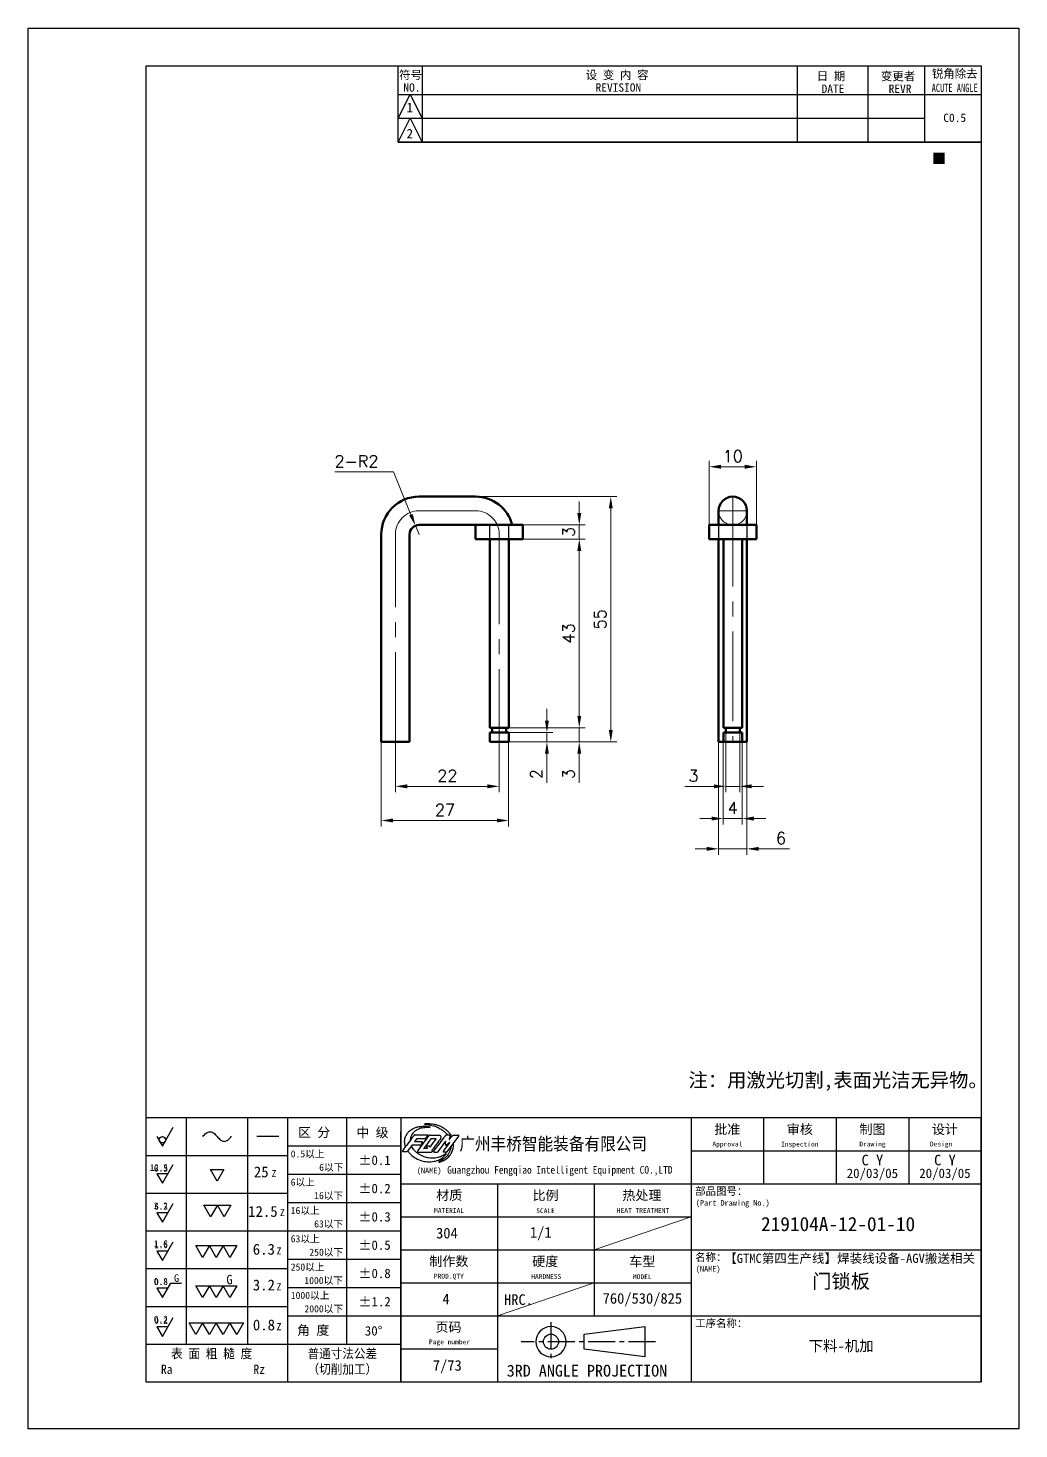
# Model space of a CAD drawing. Header units: millimetres. Extents: x -168473 to -148463, y 295526 to 306160.
# Drawn here: x -149533.7 to -149323.7, y 304566.8 to 304863.8 of the extents above; entities that cross this region are included whole.
import ezdxf
from ezdxf.enums import TextEntityAlignment as Align

# ---------------------------------------------------------------- set-up
doc = ezdxf.new("R2010")
doc.units = ezdxf.units.MM
doc.linetypes.add('CENTER2', pattern=[28.575, 19.05, -3.175, 3.175, -3.175])
doc.linetypes.add('DASHED2', pattern=[9.525, 6.35, -3.175])
for name, color, linetype, lineweight in [('A4', 3, 'Continuous', 20), ('中心线', 2, 'CENTER2', 13), ('尺寸线', 3, 'Continuous', 13), ('文字', 1, 'Continuous', 13), ('粗实线', 7, 'Continuous', 50), ('细实线', 4, 'Continuous', 25), ('虚线', 2, 'DASHED2', 25)]:
    doc.layers.add(name, color=color, linetype=linetype, lineweight=lineweight)
doc.layers.add('MARK', color=7, linetype='Continuous')
doc.styles.add('CH-1', font='')
doc.styles.add('MX_NOTE_STANDARD', font='txt.shx', dxfattribs={"bigfont": 'extfont.shx'})
doc.styles.get("Standard").update_dxf_attribs({"font": 'txt', "bigfont": 'gbcbig.shx'})
doc.styles.get('CH-1').set_extended_font_data('SimSun')
doc.dimstyles.new('副本01', dxfattribs={"dimtxt": 2.5, "dimasz": 2.5, "dimexe": 1.25, "dimexo": 0, "dimgap": 1, "dimtad": 1, "dimdsep": 46, "dimtxsty": 'Standard', "dimcen": 1, "dimclrd": 3, "dimclre": 3, "dimclrt": 1, "dimadec": 1, "dimazin": 2, "dimtfac": 1, "dimtmove": 0, "dimatfit": 3, "dimfxl": 0, "dimtolj": 1, "dimlwd": -1, "dimlwe": -1, "dimarcsym": 0})
doc.dimstyles.new('副本01$4', dxfattribs={"dimtxt": 2.5, "dimasz": 2.5, "dimexe": 1.25, "dimexo": 0, "dimgap": 1, "dimtad": 1, "dimtih": 1, "dimtoh": 1, "dimdsep": 46, "dimtxsty": 'Standard', "dimcen": 1, "dimclrd": 3, "dimclre": 3, "dimclrt": 1, "dimadec": 1, "dimazin": 2, "dimtfac": 1, "dimtmove": 0, "dimatfit": 3, "dimfxl": 0, "dimtolj": 1, "dimlwd": -1, "dimlwe": -1, "dimarcsym": 0})

# ---------------------------------------------------------------- blocks, each defined once
blk = doc.blocks.new('A$C0BB32EA6')
for p, q in [((-116.6, -171.23), (-116.6, 125.77)), ((-116.6, 125.77), (93.4, 125.77)), ((93.4, 125.77), (93.4, -171.23)), ((-91.6, 117.77), (85.4, 117.77)), ((-91.6, -161.23), (-91.6, 117.77)), ((-91.6, 101.56), (-91.6, 117.77)), ((-38.15, 101.56), (-38.15, 117.77)), ((-38.15, 117.77), (73.4, 117.77)), ((-38.15, 117.77), (73.4, 117.77)), ((-38.15, 117.77), (73.4, 117.77)), ((-38.15, 117.77), (73.4, 117.77)), ((-33.08, 117.77), (-33.08, 101.56)), ((46.4, 117.77), (46.4, 101.56)), ((46.4, 117.77), (46.4, 101.56)), ((46.4, 117.77), (46.4, 101.56)), ((46.4, 117.77), (46.4, 101.56)), ((46.4, 117.77), (46.4, 101.56)), ((61.4, 117.77), (61.4, 101.56)), ((61.4, 117.77), (61.4, 101.56)), ((61.4, 117.77), (61.4, 101.56)), ((61.4, 117.77), (61.4, 101.56)), ((61.4, 117.77), (61.4, 101.56)), ((73.4, 117.77), (73.4, 101.56)), ((73.4, 117.77), (73.4, 101.56)), ((73.4, 117.77), (73.4, 101.56)), ((73.4, 117.77), (73.4, 101.56)), ((73.4, 117.77), (73.4, 101.56)), ((85.4, 117.77), (85.4, -161.23)), ((-38.15, 106.63), (-35.61, 111.7)), ((-38.15, 111.7), (73.4, 111.7)), ((-38.15, 111.7), (73.4, 111.7)), ((-38.15, 111.7), (73.4, 111.7)), ((-38.15, 111.7), (73.4, 111.7)), ((-35.61, 111.7), (-33.08, 106.63)), ((73.4, 111.7), (85.4, 111.7)), ((73.4, 111.7), (85.4, 111.7)), ((73.4, 111.7), (85.4, 111.7)), ((73.4, 111.7), (85.4, 111.7)), ((-38.15, 101.56), (-35.61, 106.63)), ((-38.15, 106.63), (73.4, 106.63)), ((-38.15, 106.63), (73.4, 106.63)), ((-38.15, 106.63), (73.4, 106.63)), ((-38.15, 106.63), (73.4, 106.63)), ((-35.61, 106.63), (-33.08, 101.56)), ((-38.15, 101.56), (85.4, 101.56)), ((85.4, 101.56), (-38.15, 101.56)), ((-38.15, 101.56), (85.4, 101.56)), ((-38.15, 101.56), (85.4, 101.56)), ((-86.53, -161.23), (85.4, -161.23)), ((93.4, -171.23), (-116.6, -171.23))]:
    blk.add_line(p, q)
at = {"style": 'CH-1'}
for s, height, p in [('符号', 1.775, (-35.53, 115.86)), ('设 变 内 容', 1.775, (8.24, 115.86)), ('日 期', 1.775, (53.57, 115.61)), ('变更者', 1.775, (67.78, 115.61)), ('锐角除去', 1.775, (79.78, 116.14)), ('NO.', 1.775, (-35.25, 113.15)), ('REVISION', 1.775, (8.51, 113.15)), ('DATE', 1.775, (53.99, 112.89)), ('REVR', 1.775, (68.2, 112.89)), ('1', 2.03, (-35.7, 108.92)), ('C0.5', 1.775, (79.78, 106.74)), ('2', 2.03, (-35.7, 103.38))]:
    blk.add_text(s, height=height, dxfattribs=at).set_placement(p, align=Align.MIDDLE)
at = {"style": 'CH-1', "width": 0.7}
blk.add_text('ACUTE ANGLE', height=1.7746, dxfattribs=at).set_placement((79.78, 113.08), align=Align.MIDDLE)
blk = doc.blocks.new('A$C34C2392C')
at = {"linetype": 'CENTER2', "ltscale": 0.3}
for p, q in [((-5.53, 4.13), (-5.53, -4.13)), ((16.64, 0), (-11.88, 0))]:
    blk.add_line(p, q, dxfattribs=at)
for p, q in [((1.54, 1.6), (14.34, 3.2)), ((14.34, 3.2), (14.34, -3.2)), ((1.54, -1.6), (1.54, 1.6)), ((14.34, -3.2), (1.54, -1.6))]:
    blk.add_line(p, q)
for radius in [3.2, 1.6]:
    blk.add_arc((-5.53, 0), radius, 0, 359.9894)
blk = doc.blocks.new('A$C67844AE1')
for p, q in [((-492, 112), (0, 112)), ((-246, 112), (-246, -112)), ((-184.5, 112), (-184.5, 56)), ((-123, 112), (-123, 56)), ((-61.5, 112), (-61.5, 56)), ((0, -112), (0, 112)), ((-246, 84), (0, 84)), ((-492, 68), (-492, -112)), ((-492, 68), (-492, -112)), ((-492, -112), (-492, 68)), ((-492, 68), (-492, -112)), ((-492, 68), (-492, -112)), ((-492, 68), (-492, -112)), ((-492, 68), (-492, -112)), ((-492, 68), (-492, -112)), ((-492, 68), (-492, -112)), ((-492, -112), (-492, 68)), ((-492, 68), (-492, -112)), ((-492, 68), (-492, -112)), ((-492, 68), (-492, -112)), ((-492, 68), (-492, -112)), ((-492, 56), (0, 56)), ((-410, 56), (-410, -112)), ((-328, 56), (-328, -56)), ((-492, 28), (-246, 28)), ((-492, 0), (0, 0)), ((-492, -28), (-246, -28)), ((-492, -56), (0, -56)), ((-492, -84), (-410, -84)), ((-492, -112), (0, -112))]:
    blk.add_line(p, q)
at = {"color": 4, "ltscale": 0.5}
for p, q in [((-468.4, 96.5), (-477.7, 84.1)), ((-467.1, 97.2), (-459.4, 97.2)), ((-451, 97.2), (-453.6, 97.2)), ((-452.7, 83.1), (-442.9, 96.3)), ((-447.5, 97.2), (-443.3, 97.2)), ((-482.7, 88.4), (-486.5, 83.4)), ((-478.7, 93.9), (-480.4, 91.7)), ((-473.8, 90.8), (-475.1, 88.9)), ((-469.3, 85.8), (-472.6, 85.8)), ((-469.2, 85.9), (-470.1, 87.3)), ((-467.8, 87.8), (-469.9, 87.8)), ((-467.8, 87.8), (-467.4, 87.1)), ((-487, 83.1), (-490.1, 83.1)), ((-477, 82.8), (-466, 82.8)), ((-463.8, 82.8), (-461.4, 82.8))]:
    blk.add_line(p, q, dxfattribs=at)
for centre, radius, start, end in [((-480, 96.4), 1.09, 90, 143.2146), ((-469.2, 97.2), 0.219, 322.847, 90), ((-467.1, 95.6), 1.64, 90, 143.1791), ((-459.4, 95.6), 1.64, 323.504, 90), ((-453.6, 96.7), 0.547, 90, 142.7605), ((-443.3, 96.6), 0.547, 323.5154, 90), ((-490.1, 83.7), 0.547, 143.2146, 270), ((-487, 83.7), 0.547, 270, 322.7804), ((-482.3, 88.1), 0.547, 90, 142.7804), ((-480.4, 91.7), 0.0547, 142.9576, 270), ((-478.7, 93.9), 0.0547, 90, 142.9576), ((-477, 83.6), 0.821, 143.1791, 270), ((-472.6, 85.8), 0.0547, 143.2802, 270), ((-471.7, 94.5), 0.547, 270, 322.847), ((-469.3, 85.8), 0.0547, 270, 30.8735), ((-467.4, 87.1), 0.0547, 209.8404, 323.8117), ((-466.4, 94.1), 0.0547, 90, 143.2802), ((-463.8, 83.4), 0.547, 142.7605, 270), ((-462.2, 94.1), 0.0547, 323.8117, 90), ((-455.8, 83.1), 0.274, 143.387, 270), ((-454.1, 91.8), 0.137, 354.5829, 143.4402), ((-450.5, 90.9), 0.137, 323.3038, 127.2693), ((-461.4, 83.6), 0.821, 270, 323.3415), ((-453.1, 83.4), 0.547, 270, 323.5154)]:
    blk.add_arc(centre, radius, start, end, dxfattribs=at)
at = {"color": 3, "ltscale": 0.5}
for points, knots in [([(-471.9, 106.8), (-471.9, 106.8), (-471.9, 106.9), (-471.1, 106.9), (-470.1, 107), (-468.3, 106.9), (-466.3, 106.9), (-463.9, 106.7), (-461.4, 105.9), (-458.9, 105.1), (-456.8, 104), (-455, 102.8), (-453.4, 101.6), (-451.6, 99.9), (-450.3, 98.1), (-449.4, 96.7), (-449.1, 95.9), (-449, 95.7)], [0, 0, 0, 0, 0.013513, 0.041806, 0.340693, 0.661167, 1.001786, 1.450195, 1.93793, 2.441413, 2.919246, 3.201062, 3.624217, 4.053268, 4.510623, 4.853859, 4.962074, 4.962074, 4.962074, 4.962074]), ([(-488, 87.4), (-488.3, 88.2), (-488.6, 89.5), (-488.8, 91.4), (-488.7, 93), (-488.5, 94.5), (-488, 95.9), (-487.3, 97.3), (-486.5, 98.5), (-485.6, 99.9), (-484.1, 101.2), (-482.1, 102.5), (-479.6, 103.7), (-476.6, 104.5), (-473.5, 104.7), (-470.8, 104.7), (-469, 104.5), (-468.1, 104.3), (-467.6, 104.2), (-467.4, 104.1), (-467.4, 103.8), (-467.5, 103.6), (-467.7, 103.6), (-467.8, 103.6)], [0.033361, 0.033361, 0.033361, 0.033361, 0.471833, 0.793856, 1.06763, 1.327784, 1.632518, 1.904259, 2.171672, 2.434164, 2.811787, 3.221221, 3.771763, 4.287691, 4.918993, 5.487196, 5.736969, 5.935719, 6.004988, 6.011363, 6.068145, 6.111246, 6.151841, 6.151841, 6.151841, 6.151841]), ([(-467.8, 103.6), (-468.7, 103.6), (-471.1, 103.6), (-474.8, 103.2), (-478.3, 101.8), (-481.1, 99.8), (-483, 97.3), (-484, 94.8), (-484, 93.4), (-483.9, 92.9)], [0, 0, 0, 0, 0.511401, 1.333961, 2.006207, 2.544799, 3.201133, 3.690752, 3.982461, 3.982461, 3.982461, 3.982461]), ([(-486.1, 83.9), (-485.6, 83.2), (-484.1, 81), (-480.4, 78), (-475.7, 75.7), (-470.4, 74.5), (-465.2, 74.6), (-460.4, 75.6), (-456.8, 77.7), (-454.7, 79.8), (-453.7, 81.1), (-453.4, 81.9), (-453.8, 82), (-453.8, 81.9), (-453.9, 81.8)], [0.008574, 0.008574, 0.008574, 0.008574, 0.511088, 1.461558, 2.551285, 3.372869, 4.408758, 5.360341, 6.07413, 6.646139, 6.965728, 7.014048, 7.055407, 7.097199, 7.097199, 7.097199, 7.097199]), ([(-453.9, 81.8), (-454.2, 81.5), (-455.1, 80.3), (-457.5, 79.1), (-460.3, 78.2), (-463.1, 77.6), (-465.7, 77.6), (-468.2, 77.7), (-470.3, 78.3), (-472.4, 78.9), (-474.6, 79.8), (-476.8, 81.1), (-479, 82.6), (-480.7, 84.6), (-482.1, 86.3), (-482.8, 87.5), (-483, 88)], [0, 0, 0, 0, 0.227272, 0.804496, 1.430419, 1.862632, 2.367125, 2.88024, 3.204387, 3.579335, 4.036384, 4.516387, 4.985288, 5.507707, 5.907232, 6.223175, 6.223175, 6.223175, 6.223175]), ([(-449.4, 87.5), (-449.5, 86.9), (-449.6, 86.1), (-449.9, 84.8), (-450.4, 83.8), (-450.8, 82.6), (-451.5, 81.6), (-452.2, 80.2), (-453.2, 79.2), (-454.3, 78), (-455.6, 77.1), (-457, 76.1), (-458.4, 75.4), (-459.2, 74.9), (-459.9, 74.7), (-459.9, 74.2), (-459.7, 74.2), (-459.5, 74.2)], [0.004933, 0.004933, 0.004933, 0.004933, 0.333622, 0.498315, 0.724349, 0.934741, 1.17012, 1.401267, 1.780901, 1.94954, 2.292483, 2.648069, 2.865789, 3.139575, 3.199954, 3.253921, 3.331828, 3.331828, 3.331828, 3.331828]), ([(-459.5, 74.2), (-459.1, 74.3), (-457.8, 74.6), (-455.9, 75.5), (-453.8, 76.8), (-452, 78), (-450.5, 79.8), (-449.2, 81.6), (-448.2, 83.9), (-447.3, 86.8), (-447.3, 89.1), (-447.3, 90.4)], [0, 0, 0, 0, 0.196818, 0.752706, 1.133972, 1.558354, 1.94217, 2.414014, 2.774875, 3.316286, 4.02771, 4.02771, 4.02771, 4.02771])]:
    blk.add_open_spline(points, degree=3, knots=knots, dxfattribs=at)
at = {"color": 4, "ltscale": 0.5}
for points, knots in [([(-480.8, 97), (-480.9, 96.9), (-481, 96.8), (-481.1, 96.7), (-484.3, 92.4), (-487.4, 88.2), (-490.6, 84)], [-0.084236, -0.084236, -0.084236, -0.084236, 0, 0, 0, 2.885251, 2.885251, 2.885251, 2.885251]), ([(-480, 97.5), (-479.8, 97.5), (-479.7, 97.5), (-479.5, 97.5), (-479.5, 97.5), (-479.5, 97.5), (-479.5, 97.5), (-476.4, 97.5), (-473.2, 97.5), (-470.1, 97.5), (-470.1, 97.5), (-470.1, 97.5), (-470.1, 97.5), (-469.8, 97.5), (-469.5, 97.5), (-469.2, 97.5)], [-0.077734, -0.077734, -0.077734, -0.077734, 0, 0, 0, 0, 0, 0, 1.729211, 1.729211, 1.729211, 1.729211, 1.729211, 1.729211, 1.885805, 1.885805, 1.885805, 1.885805]), ([(-469, 97.1), (-469.2, 96.9), (-469.4, 96.7), (-469.5, 96.5), (-469.5, 96.5), (-469.5, 96.5), (-469.5, 96.5), (-470, 95.8), (-470.6, 95.1), (-471.1, 94.4), (-471.1, 94.4), (-471.1, 94.4), (-471.1, 94.4), (-471.2, 94.3), (-471.2, 94.3), (-471.3, 94.2)], [-0.1423966, -0.1423966, -0.1423966, -0.1423966, 0, 0, 0, 0, 0, 0, 0.4822707, 0.4822707, 0.4822707, 0.4822707, 0.4822707, 0.4822707, 0.529029, 0.529029, 0.529029, 0.529029]), ([(-454.1, 97), (-454.2, 96.8), (-454.4, 96.6), (-454.5, 96.4), (-457.7, 92.2), (-460.8, 88.1), (-464, 84), (-464, 83.9), (-464.1, 83.8), (-464.2, 83.7)], [-0.140102, -0.140102, -0.140102, -0.140102, 0, 0, 0, 2.844058, 2.844058, 2.844058, 2.913465, 2.913465, 2.913465, 2.913465]), ([(-451, 97.2), (-451, 97.2), (-450.8, 97.2), (-450.4, 97), (-450.2, 96.5), (-450.3, 95.9), (-450.5, 95.2), (-450.8, 94.5), (-451, 94), (-451.1, 93.7), (-451.1, 93.6), (-451, 93.6), (-450.8, 93.6), (-450.5, 94), (-450, 94.6), (-449.2, 95.5), (-448.6, 96.3), (-448, 96.8), (-447.7, 97.1), (-447.5, 97.2)], [0, 0, 0, 0, 0.047379, 0.11361, 0.198731, 0.32589, 0.467244, 0.599055, 0.733672, 0.758899, 0.77069, 0.790267, 0.820293, 0.867992, 1.054564, 1.278066, 1.476304, 1.62487, 1.711224, 1.711224, 1.711224, 1.711224]), ([(-471.7, 94), (-471.7, 94), (-471.7, 94), (-471.8, 94), (-471.8, 94), (-471.8, 94), (-471.8, 94), (-474.1, 94), (-476.4, 94), (-478.7, 94)], [-0.012966, -0.012966, -0.012966, -0.012966, 0, 0, 0, 0, 0, 0, 1.257183, 1.257183, 1.257183, 1.257183]), ([(-469.9, 87.8), (-470, 87.8), (-470, 87.8), (-470.1, 87.7), (-470.2, 87.7), (-470.2, 87.6), (-470.2, 87.5), (-470.1, 87.4), (-470.1, 87.3), (-470.1, 87.3)], [0, 0, 0, 0, 0.0189462, 0.0330559, 0.0436533, 0.0575788, 0.0766083, 0.0956988, 0.1082528, 0.1082528, 0.1082528, 0.1082528]), ([(-456, 83.3), (-455.9, 83.5), (-455.7, 83.7), (-455.6, 83.9), (-455.6, 83.9), (-455.6, 83.9), (-455.6, 83.9), (-453.8, 86.2), (-452.1, 88.5), (-450.4, 90.9)], [-0.132838, -0.132838, -0.132838, -0.132838, 0, 0, 0, 0, 0, 0, 1.591518, 1.591518, 1.591518, 1.591518])]:
    blk.add_open_spline(points, degree=3, knots=knots, dxfattribs=at)
at = {"color": 3, "ltscale": 0.5}
blk.add_spline([(-471.9, 106.8), (-471.8, 106.5), (-471.3, 106.3), (-470, 106.2), (-468.7, 106), (-466.8, 105.7), (-464.7, 105.2), (-462.9, 104.7), (-461.1, 104), (-459.4, 103.1), (-457.9, 102.2), (-455.3, 100.3), (-454.1, 99.3), (-453.6, 98.7), (-452.3, 97.2)], degree=3, dxfattribs=at)
at = {"color": 4, "ltscale": 0.5}
for points in [[(-476, 88.6), (-478.1, 88.6), (-480.2, 88.6), (-482.3, 88.6)], [(-474.4, 91.6), (-476.4, 91.6), (-478.4, 91.6), (-480.4, 91.6)], [(-466.4, 94.2), (-468.5, 91.4), (-470.5, 88.6), (-472.6, 85.9)], [(-462.2, 94.1), (-463.9, 91.8), (-465.6, 89.4), (-467.3, 87.1)], [(-466.4, 94.2), (-465, 94.2), (-463.6, 94.2), (-462.2, 94.2)], [(-458.1, 94.6), (-460.6, 91.2), (-463.1, 87.8), (-465.6, 84.4)], [(-454.2, 91.9), (-456, 89.4), (-457.9, 86.9), (-460.7, 83.1)], [(-454.1, 89.6), (-454.1, 90.3), (-454, 91.1), (-453.9, 91.8)], [(-453.1, 89.1), (-452.3, 89.7), (-451.4, 90.4), (-450.6, 91.1)], [(-455.8, 82.9), (-454.9, 82.9), (-454, 82.9), (-453.1, 82.9)]]:
    blk.add_open_spline(points, degree=3, dxfattribs=at)
for points in [[(-476, 88.6), (-475.6, 88.6), (-475.4, 88.7), (-475.3, 88.7), (-475.1, 88.9)], [(-473.8, 90.8), (-473.7, 91), (-473.7, 91.2), (-473.8, 91.4), (-474, 91.5), (-474.2, 91.6), (-474.4, 91.6)], [(-465.6, 84.4), (-465.6, 84.3), (-465.6, 84.2), (-465.5, 84), (-465.4, 83.8), (-465.2, 83.4), (-465.1, 83.3), (-465.1, 83.1), (-465.4, 83), (-465.7, 82.9), (-466, 82.8)], [(-454.1, 89.6), (-454.2, 89.2), (-454.1, 89), (-454, 88.8), (-453.8, 88.8), (-453.6, 88.8), (-453.4, 88.9), (-453.1, 89.1)]]:
    blk.add_spline(points, degree=3, dxfattribs=at)
at = {"layer": '细实线', "color": 0, "linetype": 'Continuous'}
for p, q in [((-492, 112), (-492, 56)), ((-492, 68), (-492, -112)), ((-492, 68), (-492, -112)), ((-492, 68), (-492, -112))]:
    blk.add_line(p, q, dxfattribs=at)
at = {"lineweight": 35, "xscale": 4, "yscale": 4, "zscale": 4}
blk.add_blockref('A$C34C2392C', (-342.6, -78), dxfattribs=at)
at = {"style": 'CH-1'}
for s, height, p in [('批准', 8.11, (-215.2, 102.3)), ('审核', 8.11, (-153.8, 102.3)), ('制图', 8.11, (-92.2, 102.3)), ('设计', 8.11, (-30.8, 102.3)), ('Approval', 4.06, (-215.2, 89.1)), ('Inspection', 4.06, (-153.8, 89.1)), ('Drawing', 4.06, (-92.2, 89.1)), ('Design  ', 4.06, (-30.8, 89.1)), ('比例', 8.11, (-369.3, 46.3)), ('MATERIAL', 4.06, (-451.1, 33.3)), ('SCALE', 4.06, (-369.3, 33.1)), ('制作数', 8.11, (-451.3, -9.7)), ('车型', 8.11, (-287.3, -9.7)), ('PROD.QTY', 4.06, (-451.3, -22.9)), ('MODEL', 4.06, (-287.3, -22.9)), ('3RD ANGLE PROJECTION', 10, (-334.2, -102.6))]:
    blk.add_text(s, height=height, dxfattribs=at).set_placement(p, align=Align.MIDDLE)
at = {"lineweight": 35, "style": 'CH-1'}
for s, height, p in [('(NAME)', 4.87, (-478.4, 64.7)), ('部品图号：', 6.49, (-242.5, 46.4)), ('(Part Drawing No.)', 4.868, (-241.9, 37.3)), ('名称：', 6.49, (-242.5, -9.6)), ('(NAME)', 4.87, (-241.9, -18.7)), ('工序名称：', 6.49, (-242.5, -65.6))]:
    blk.add_text(s, height=height, dxfattribs=at).set_placement(p)
at = {"style": 'CH-1'}
blk.add_text('材质', height=8.11, dxfattribs=at).set_placement((-462.1, 42.2))
at = {"lineweight": 35, "style": 'CH-1'}
for s, height, p in [('热处理', 8.11, (-287.6, 46.3)), ('HEAT TREATMENT', 4.055, (-286.7, 33.3)), ('硬度', 8.11, (-369.6, -9.7)), ('HARDNESS', 4.06, (-368.7, -22.7)), ('HRC.', 9, (-392.3, -42.3, -1000.3)), ('页码', 8.11, (-451.6, -65.7)), ('Page number', 4.055, (-450.7, -78.7))]:
    blk.add_text(s, height=height, dxfattribs=at).set_placement(p, align=Align.MIDDLE)
at = {"layer": 'MARK', "style": 'CH-1', "width": 0.9}
blk.add_text('广州丰桥智能装备有限公司', height=10.8, dxfattribs=at).set_placement((-442.4, 84.4))
at = {"layer": 'MARK', "insert": (-452.7, 71), "char_height": 6.5, "width": 556.951, "attachment_point": 1, "style": 'CH-1'}
blk.add_mtext('{\\W0.9;Guangzhou Fengqiao Intelligent Equipment CO.,LTD}', dxfattribs=at)
blk = doc.blocks.new('A$C32AF00EF')
for p, q in [((0, 0), (2.89, 5)), ((-1.44, 2.5), (0, 0))]:
    blk.add_line(p, q)
blk.add_circle((0, 1.67), 0.833)
blk = doc.blocks.new('A$C553B2148')
for p, q in [((1.44, 0), (-1.44, 0)), ((-1.44, 0), (0, -2.5)), ((0, -2.5), (2.89, 2.5))]:
    blk.add_line(p, q)
at = {"style": 'MX_NOTE_STANDARD'}
blk.add_attdef('12.5', text='', height=1.75, dxfattribs=at).set_placement((1.44, 0.28), align=Align.BOTTOM_RIGHT)
blk = doc.blocks.new('A$C1377093C')
for p, q in [((0, 0), (-1.44, 2.5)), ((-1.44, 2.5), (1.44, 2.5)), ((1.44, 2.5), (0, 0))]:
    blk.add_line(p, q)
blk = doc.blocks.new('A$C6D2D6B6B')
for p, q in [((0, 0), (-1.44, 2.5)), ((-1.44, 2.5), (1.44, 2.5)), ((1.44, 2.5), (0, 0)), ((1.44, 2.5), (4.33, 2.5)), ((2.89, 0), (1.44, 2.5)), ((4.33, 2.5), (2.89, 0))]:
    blk.add_line(p, q)
blk = doc.blocks.new('A$C62DD302B')
for p, q in [((-2.89, 0), (-4.33, 2.5)), ((-4.33, 2.5), (-1.44, 2.5)), ((-1.44, 2.5), (-2.89, 0)), ((-1.44, 2.5), (1.44, 2.5)), ((0, 0), (-1.44, 2.5)), ((1.44, 2.5), (0, 0)), ((2.89, 0), (1.44, 2.5)), ((1.44, 2.5), (4.33, 2.5)), ((4.33, 2.5), (2.89, 0))]:
    blk.add_line(p, q)
blk = doc.blocks.new('A$C077E39D2')
for p, q in [((-4.33, -2.5), (-5.77, 0)), ((-5.77, 0), (-2.89, 0)), ((-2.89, 0), (-4.33, -2.5)), ((-2.89, 0), (0, 0)), ((-1.44, -2.5), (-2.89, 0)), ((0, 0), (-1.44, -2.5)), ((1.44, -2.5), (0, 0)), ((0, 0), (2.89, 0)), ((2.89, 0), (1.44, -2.5)), ((4.33, -2.5), (2.89, 0)), ((2.89, 0), (5.77, 0)), ((5.77, 0), (4.33, -2.5))]:
    blk.add_line(p, q)
blk = doc.blocks.new('A$C09D43E00')
for p, q in [((0, 0), (1.78, 3.08)), ((1.78, 3.08), (4.07, 3.08)), ((1.15, 2), (-1.15, 2)), ((-1.15, 2), (0, 0))]:
    blk.add_line(p, q)
at = {"style": 'MX_NOTE_STANDARD'}
blk.add_attdef('12.5', text='', height=1.4, dxfattribs=at).set_placement((1.15, 2.22), align=Align.BOTTOM_RIGHT)
at = {"layer": '细实线', "color": 0, "style": 'CH-1'}
blk.add_text('G', height=1.6, dxfattribs=at).set_placement((2.47, 3.33))
blk = doc.blocks.new('A$C339E5D7D')
for p, q in [((-2.89, 0), (-4.33, 2.5)), ((-4.33, 2.5), (-1.44, 2.5)), ((-1.44, 2.5), (-2.89, 0)), ((-1.44, 2.5), (1.44, 2.5)), ((0, 0), (-1.44, 2.5)), ((1.44, 2.5), (0, 0)), ((2.89, 0), (1.44, 2.5)), ((1.44, 2.5), (4.33, 2.5)), ((4.33, 2.5), (2.89, 0))]:
    blk.add_line(p, q)
at = {"layer": '细实线', "color": 0, "style": 'CH-1'}
blk.add_text('G', height=2, dxfattribs=at).set_placement((2.13, 2.81))
blk = doc.blocks.new('54')
for p, q in [((5360.79, 6053.19), (5468.79, 6053.19)), ((5468.79, 6047.19), (5468.79, 5957.19)), ((5468.79, 6047.19), (5468.79, 5957.19)), ((5468.79, 5957.19), (5468.79, 6047.19)), ((5468.79, 6047.19), (5468.79, 5957.19)), ((5468.79, 6047.19), (5468.79, 5957.19)), ((5468.79, 6047.19), (5468.79, 5957.19)), ((5468.79, 6047.19), (5468.79, 5957.19)), ((5468.79, 6047.19), (5468.79, 5957.19)), ((5468.79, 6047.19), (5468.79, 5957.19)), ((5468.79, 5957.19), (5468.79, 6047.19)), ((5468.79, 6047.19), (5468.79, 5957.19)), ((5468.79, 6047.19), (5468.79, 5957.19)), ((5468.79, 6047.19), (5468.79, 5957.19)), ((5468.79, 6047.19), (5468.79, 5957.19))]:
    blk.add_line(p, q)
at = {"layer": '细实线', "color": 0, "linetype": 'Continuous'}
for p, q in [((5360.79, 6053.19), (5360.79, 5941.19)), ((5377.79, 6053.19), (5377.79, 5957.19)), ((5403.79, 6053.19), (5403.79, 5957.19)), ((5420.79, 6053.19), (5420.79, 5941.19)), ((5445.79, 6053.19), (5445.79, 5957.19)), ((5468.79, 6053.19), (5468.79, 5941.19)), ((5468.79, 6047.19), (5468.79, 5957.19)), ((5468.79, 6047.19), (5468.79, 5957.19)), ((5468.79, 6047.19), (5468.79, 5957.19)), ((5407.7, 6045.29), (5417.04, 6045.29)), ((5420.79, 6041.19), (5468.79, 6041.19)), ((5360.79, 6037.19), (5420.79, 6037.19)), ((5420.79, 6029.19), (5468.79, 6029.19)), ((5360.79, 6021.19), (5420.79, 6021.19)), ((5420.79, 6017.19), (5468.79, 6017.19)), ((5360.79, 6005.19), (5420.79, 6005.19)), ((5420.79, 6005.19), (5468.79, 6005.19)), ((5360.79, 5989.19), (5420.79, 5989.19)), ((5420.79, 5993.19), (5468.79, 5993.19)), ((5420.79, 5981.19), (5468.79, 5981.19)), ((5360.79, 5973.19), (5420.79, 5973.19)), ((5420.79, 5969.19), (5468.79, 5969.19)), ((5360.79, 5957.19), (5468.79, 5957.19)), ((5360.79, 5957.19), (5468.79, 5957.19)), ((5360.79, 5941.19), (5468.79, 5941.19))]:
    blk.add_line(p, q, dxfattribs=at)
at = {"layer": '细实线', "color": 0, "linetype": 'Continuous', "start_tangent": (0.606347, 0.7952), "end_tangent": (0.584547, 0.81136)}
blk.add_spline([(5384.88, 6045.23), (5386.3, 6046.61), (5387.98, 6047.24), (5389.51, 6046.59), (5390.93, 6045.19), (5392.37, 6043.78), (5393.91, 6043.13), (5395.61, 6043.82), (5397.01, 6045.27)], degree=3, dxfattribs=at)
for name, p, xscale, yscale, zscale in [('A$C32AF00EF', (5367.73, 6041.13), 1.600000000000364, 1.600000000000364, 1.600000000000364), ('A$C1377093C', (5390.94, 6026.26), 2, 2, 2), ('A$C6D2D6B6B', (5388.15, 6011.08), 2, 2, 2), ('A$C62DD302B', (5390.57, 5993.94), 2, 2, 2), ('A$C077E39D2', (5390.57, 5966.26), 2, 2, 2)]:
    blk.add_blockref(name, p, dxfattribs=dict(xscale=xscale, yscale=yscale, zscale=zscale))
ref = blk.add_blockref('A$C553B2148', (5367.73, 6029.35), dxfattribs=dict(xscale=1.600000000000364, yscale=1.600000000000364, zscale=1.600000000000364))
ref.add_attrib('12.5', '12.5', dxfattribs={"height": 2.8, "style": 'CH-1'}).set_placement((5370.04, 6029.8), align=Align.BOTTOM_RIGHT)
ref = blk.add_blockref('A$C553B2148', (5367.73, 6012.86), dxfattribs=dict(xscale=1.600000000000364, yscale=1.600000000000364, zscale=1.600000000000364))
ref.add_attrib('12.5', '6.3', dxfattribs={"height": 2.8, "style": 'CH-1'}).set_placement((5370.04, 6013.31), align=Align.BOTTOM_RIGHT)
ref = blk.add_blockref('A$C553B2148', (5367.73, 5996.56), dxfattribs=dict(xscale=1.600000000000364, yscale=1.600000000000364, zscale=1.600000000000364))
ref.add_attrib('12.5', '1.6', dxfattribs={"height": 2.8, "style": 'CH-1'}).set_placement((5370.04, 5997.01), align=Align.BOTTOM_RIGHT)
at = {"lineweight": 35}
ref = blk.add_blockref('A$C09D43E00', (5367.73, 5976.92), dxfattribs=dict(at, xscale=2, yscale=2, zscale=2))
ref.add_attrib('12.5', '0.8', dxfattribs={"height": 2.8, "style": 'CH-1'}).set_placement((5370.04, 5981.37), align=Align.BOTTOM_RIGHT)
at = {"lineweight": 35, "xscale": 2, "yscale": 2, "zscale": 2}
blk.add_blockref('A$C339E5D7D', (5390.57, 5976.92), dxfattribs=at)
ref = blk.add_blockref('A$C553B2148', (5367.73, 5964.47), dxfattribs=dict(xscale=1.600000000000364, yscale=1.600000000000364, zscale=1.600000000000364))
ref.add_attrib('12.5', '0.2', dxfattribs={"height": 2.8, "style": 'CH-1'}).set_placement((5370.04, 5964.92), align=Align.BOTTOM_RIGHT)
at = {"style": 'CH-1', "width": 0.9}
for s, p in [('表 面 粗 糙 度', (5388.59, 5953.25)), ('普通寸法公差', (5444.02, 5953.25)), ('Ra              Rz', (5389.17, 5946.45)), ('（切削加工）', (5444.02, 5946.67))]:
    blk.add_text(s, height=4, dxfattribs=at).set_placement(p, align=Align.MIDDLE)
at = {"layer": '细实线', "color": 0, "style": 'CH-1'}
for s, height, p in [('区 分', 4, (5432.03, 6046.97)), ('中 级', 4, (5456.79, 6046.97)), ('0.5以上', 3, (5429.3, 6037.89)), ('6以下', 3, (5439.3, 6032.14)), ('6以上', 3, (5427.22, 6025.89)), ('16以下', 3, (5438.2, 6020.14)), ('16以上', 3, (5428.26, 6013.89)), ('63以下', 3, (5438.2, 6008.14)), ('63以上', 3, (5428.26, 6001.89)), ('250以下', 3, (5437.19, 5996.14)), ('250以上', 3, (5429.3, 5989.89)), ('1000以下', 3, (5436.08, 5984.14)), ('1000以上', 3, (5430.33, 5977.89)), ('2000以下', 3, (5436.13, 5972.14)), ('角 度', 4, (5431.63, 5963.15))]:
    blk.add_text(s, height=height, dxfattribs=at).set_placement(p, align=Align.MIDDLE)
for s, height, p in [('%%P0.1', 4, (5450.91, 6033.15)), ('6.3', 2.944, (5364.07, 6030.28)), ('25', 4.6, (5406.51, 6027.88)), ('Z', 3, (5414, 6027.96)), ('%%P0.2', 4, (5450.91, 6021.15)), ('3.2', 2.944, (5364.07, 6014.28)), ('12.5', 4.6, (5404.08, 6011.13)), ('Z', 3, (5417.58, 6011.47)), ('%%P0.3', 4, (5450.91, 6009.15)), ('1.6', 2.944, (5364.07, 5998.28)), ('6.3', 4.6, (5406.05, 5995.09)), ('%%P0.5', 4, (5450.91, 5997.15)), ('Z', 3, (5416.15, 5995.17)), ('%%P0.8', 4, (5450.91, 5985.15)), ('0.8', 2.944, (5364.07, 5982.28)), ('3.2', 4.6, (5406.05, 5979.93)), ('Z', 3, (5416.15, 5980.01)), ('%%P1.2', 4, (5450.91, 5973.15)), ('0.2', 2.944, (5364.07, 5966.28)), ('0.8', 4.6, (5406.1, 5963)), ('Z', 3, (5416.15, 5963.08)), ('30°', 4, (5453.55, 5960.81))]:
    blk.add_text(s, height=height, dxfattribs=at).set_placement(p)
blk = doc.blocks.new('*D7225')
at = {"layer": 'Defpoints', "color": 0}
for p in [(-149428.87, 304755.48), (-149416.91, 304755.48), (-149416.91, 304715.48)]:
    blk.add_point(p, dxfattribs=at)
at = {"layer": '尺寸线', "color": 3}
for p, q in [((-149428.87, 304755.48), (-149415.66, 304755.48)), ((-149416.91, 304717.98), (-149416.91, 304752.98)), ((-149416.91, 304715.48), (-149418.16, 304715.48))]:
    blk.add_line(p, q, dxfattribs=at)
for points in [[(-149417.32, 304752.98), (-149416.49, 304752.98), (-149416.91, 304755.48)], [(-149417.32, 304717.98), (-149416.49, 304717.98), (-149416.91, 304715.48)]]:
    blk.add_solid(points, dxfattribs=at)
at = {"layer": '尺寸线', "color": 1, "insert": (-149419.16, 304735.48), "char_height": 2.5, "attachment_point": 5, "rotation": 90}
blk.add_mtext('\\A1;{\\Ftxt,@extfont2|c134;43}', dxfattribs=at)
blk = doc.blocks.new('*D7226')
at = {"layer": 'Defpoints', "color": 0}
for p in [(-149455.87, 304712.48), (-149433.87, 304712.48), (-149455.87, 304703.06)]:
    blk.add_point(p, dxfattribs=at)
at = {"layer": '尺寸线', "color": 3}
for p, q in [((-149455.87, 304712.48), (-149455.87, 304701.81)), ((-149433.87, 304712.48), (-149433.87, 304701.81)), ((-149436.37, 304703.06), (-149453.37, 304703.06))]:
    blk.add_line(p, q, dxfattribs=at)
for points in [[(-149453.37, 304703.48), (-149453.37, 304702.64), (-149455.87, 304703.06)], [(-149436.37, 304703.48), (-149436.37, 304702.64), (-149433.87, 304703.06)]]:
    blk.add_solid(points, dxfattribs=at)
at = {"layer": '尺寸线', "color": 1, "insert": (-149444.87, 304705.31), "char_height": 2.5, "attachment_point": 5}
blk.add_mtext('\\A1;22', dxfattribs=at)
blk = doc.blocks.new('*D7227')
at = {"layer": 'Defpoints', "color": 0}
for p in [(-149438.87, 304764.48), (-149410.23, 304764.48), (-149431.87, 304712.48)]:
    blk.add_point(p, dxfattribs=at)
at = {"layer": '尺寸线', "color": 3}
for p, q in [((-149438.87, 304764.48), (-149408.98, 304764.48)), ((-149410.23, 304714.98), (-149410.23, 304761.98)), ((-149431.87, 304712.48), (-149408.98, 304712.48))]:
    blk.add_line(p, q, dxfattribs=at)
for points in [[(-149410.64, 304761.98), (-149409.81, 304761.98), (-149410.23, 304764.48)], [(-149410.64, 304714.98), (-149409.81, 304714.98), (-149410.23, 304712.48)]]:
    blk.add_solid(points, dxfattribs=at)
at = {"layer": '尺寸线', "color": 1, "insert": (-149412.48, 304738.48), "char_height": 2.5, "attachment_point": 5, "rotation": 90}
blk.add_mtext('\\A1;{\\Ftxt,@extfont2|c134;55}', dxfattribs=at)
blk = doc.blocks.new('*D7228')
at = {"layer": 'Defpoints', "color": 0}
for p in [(-149386.38, 304712.48), (-149382.38, 304712.48), (-149382.38, 304696.23)]:
    blk.add_point(p, dxfattribs=at)
at = {"layer": '尺寸线', "color": 3}
for p, q in [((-149386.38, 304712.48), (-149386.38, 304694.98)), ((-149382.38, 304712.48), (-149382.38, 304694.98)), ((-149388.88, 304696.23), (-149391.38, 304696.23)), ((-149386.38, 304696.23), (-149382.38, 304696.23)), ((-149379.88, 304696.23), (-149377.38, 304696.23))]:
    blk.add_line(p, q, dxfattribs=at)
for points in [[(-149388.88, 304696.65), (-149388.88, 304695.81), (-149386.38, 304696.23)], [(-149379.88, 304696.65), (-149379.88, 304695.81), (-149382.38, 304696.23)]]:
    blk.add_solid(points, dxfattribs=at)
at = {"layer": '尺寸线', "color": 1, "insert": (-149384.38, 304698.48), "char_height": 2.5, "attachment_point": 5}
blk.add_mtext('\\A1;4', dxfattribs=at)
blk = doc.blocks.new('*D7229')
at = {"layer": 'Defpoints', "color": 0}
for p in [(-149387.38, 304712.48), (-149381.38, 304712.48), (-149381.38, 304689.81)]:
    blk.add_point(p, dxfattribs=at)
at = {"layer": '尺寸线', "color": 3}
for p, q in [((-149387.38, 304712.48), (-149387.38, 304688.56)), ((-149381.38, 304712.48), (-149381.38, 304688.56)), ((-149389.88, 304689.81), (-149392.38, 304689.81)), ((-149387.38, 304689.81), (-149381.38, 304689.81)), ((-149378.88, 304689.81), (-149372.33, 304689.81))]:
    blk.add_line(p, q, dxfattribs=at)
for points in [[(-149389.88, 304690.23), (-149389.88, 304689.39), (-149387.38, 304689.81)], [(-149378.88, 304690.23), (-149378.88, 304689.39), (-149381.38, 304689.81)]]:
    blk.add_solid(points, dxfattribs=at)
at = {"layer": '尺寸线', "color": 1, "insert": (-149374.16, 304692.06), "char_height": 2.5, "attachment_point": 5}
blk.add_mtext('\\A1;6', dxfattribs=at)
blk = doc.blocks.new('*D7230')
at = {"layer": 'Defpoints', "color": 0}
for p in [(-149458.87, 304712.48), (-149431.87, 304712.48), (-149431.87, 304695.82)]:
    blk.add_point(p, dxfattribs=at)
at = {"layer": '尺寸线', "color": 3}
for p, q in [((-149458.87, 304712.48), (-149458.87, 304694.57)), ((-149431.87, 304712.48), (-149431.87, 304694.57)), ((-149456.37, 304695.82), (-149434.37, 304695.82))]:
    blk.add_line(p, q, dxfattribs=at)
for points in [[(-149456.37, 304696.24), (-149456.37, 304695.41), (-149458.87, 304695.82)], [(-149434.37, 304696.24), (-149434.37, 304695.41), (-149431.87, 304695.82)]]:
    blk.add_solid(points, dxfattribs=at)
at = {"layer": '尺寸线', "color": 1, "insert": (-149445.37, 304698.07), "char_height": 2.5, "attachment_point": 5}
blk.add_mtext('\\A1;27', dxfattribs=at)
blk = doc.blocks.new('*D7231')
at = {"layer": 'Defpoints', "color": 0}
for p in [(-149379.38, 304770.81), (-149389.38, 304758.48), (-149379.38, 304758.48)]:
    blk.add_point(p, dxfattribs=at)
at = {"layer": '尺寸线', "color": 3}
for p, q in [((-149389.38, 304758.48), (-149389.38, 304772.06)), ((-149386.88, 304770.81), (-149381.88, 304770.81)), ((-149379.38, 304758.48), (-149379.38, 304772.06))]:
    blk.add_line(p, q, dxfattribs=at)
for points in [[(-149386.88, 304771.23), (-149386.88, 304770.39), (-149389.38, 304770.81)], [(-149381.88, 304771.23), (-149381.88, 304770.39), (-149379.38, 304770.81)]]:
    blk.add_solid(points, dxfattribs=at)
at = {"layer": '尺寸线', "color": 1, "insert": (-149384.38, 304773.06), "char_height": 2.5, "attachment_point": 5}
blk.add_mtext('\\A1;10', dxfattribs=at)
blk = doc.blocks.new('*D7233')
at = {"layer": 'Defpoints', "color": 0}
for p in [(-149451.63, 304758.33), (-149450.87, 304756.48)]:
    blk.add_point(p, dxfattribs=at)
at = {"layer": '尺寸线', "color": 3}
for p, q in [((-149468.71, 304769.72), (-149456.29, 304769.72)), ((-149456.29, 304769.72), (-149452.58, 304760.64)), ((-149450.87, 304756.48), (-149451.63, 304758.33))]:
    blk.add_line(p, q, dxfattribs=at)
blk.add_solid([(-149452.19, 304760.8), (-149452.96, 304760.48), (-149451.63, 304758.33)], dxfattribs=at)
at = {"layer": '尺寸线', "color": 1, "insert": (-149464.12, 304771.97), "char_height": 2.5, "attachment_point": 5}
blk.add_mtext('\\A1;{\\Ftxt,@extfont2|c134;2-}R2', dxfattribs=at)
blk = doc.blocks.new('*D7234')
at = {"layer": 'Defpoints', "color": 0}
for p in [(-149428.87, 304758.48), (-149416.91, 304758.48), (-149428.87, 304755.48)]:
    blk.add_point(p, dxfattribs=at)
at = {"layer": '尺寸线', "color": 3}
for p, q in [((-149416.91, 304760.98), (-149416.91, 304763.48)), ((-149428.87, 304758.48), (-149415.66, 304758.48)), ((-149416.91, 304755.48), (-149416.91, 304758.48)), ((-149428.87, 304755.48), (-149415.66, 304755.48)), ((-149416.91, 304752.98), (-149416.91, 304750.48))]:
    blk.add_line(p, q, dxfattribs=at)
for points in [[(-149417.32, 304760.98), (-149416.49, 304760.98), (-149416.91, 304758.48)], [(-149417.32, 304752.98), (-149416.49, 304752.98), (-149416.91, 304755.48)]]:
    blk.add_solid(points, dxfattribs=at)
at = {"layer": '尺寸线', "color": 1, "insert": (-149419.16, 304756.98), "char_height": 2.5, "attachment_point": 5, "rotation": 90}
blk.add_mtext('\\A1;3', dxfattribs=at)
blk = doc.blocks.new('*D7238')
at = {"layer": 'Defpoints', "color": 0}
for p in [(-149431.91, 304714.48), (-149431.91, 304712.48), (-149423.76, 304712.48)]:
    blk.add_point(p, dxfattribs=at)
at = {"layer": '尺寸线', "color": 3}
for p, q in [((-149423.76, 304716.98), (-149423.76, 304719.48)), ((-149431.91, 304714.48), (-149422.51, 304714.48)), ((-149423.76, 304714.48), (-149423.76, 304712.48)), ((-149431.91, 304712.48), (-149422.51, 304712.48)), ((-149423.76, 304709.98), (-149423.76, 304703.81))]:
    blk.add_line(p, q, dxfattribs=at)
for points in [[(-149424.18, 304716.98), (-149423.35, 304716.98), (-149423.76, 304714.48)], [(-149424.18, 304709.98), (-149423.35, 304709.98), (-149423.76, 304712.48)]]:
    blk.add_solid(points, dxfattribs=at)
at = {"layer": '尺寸线', "color": 1, "insert": (-149426.01, 304705.65), "char_height": 2.5, "attachment_point": 5, "rotation": 90}
blk.add_mtext('\\A1;2', dxfattribs=at)
blk = doc.blocks.new('*D7239')
at = {"layer": 'Defpoints', "color": 0}
for p in [(-149431.87, 304715.48), (-149431.87, 304712.48), (-149416.91, 304712.48)]:
    blk.add_point(p, dxfattribs=at)
at = {"layer": '尺寸线', "color": 3}
for p, q in [((-149416.91, 304717.98), (-149416.91, 304720.48)), ((-149431.87, 304715.48), (-149415.66, 304715.48)), ((-149416.91, 304715.48), (-149416.91, 304712.48)), ((-149431.87, 304712.48), (-149415.66, 304712.48)), ((-149416.91, 304709.98), (-149416.91, 304703.81))]:
    blk.add_line(p, q, dxfattribs=at)
for points in [[(-149417.32, 304717.98), (-149416.49, 304717.98), (-149416.91, 304715.48)], [(-149417.32, 304709.98), (-149416.49, 304709.98), (-149416.91, 304712.48)]]:
    blk.add_solid(points, dxfattribs=at)
at = {"layer": '尺寸线', "color": 1, "insert": (-149419.16, 304705.65), "char_height": 2.5, "attachment_point": 5, "rotation": 90}
blk.add_mtext('\\A1;3', dxfattribs=at)
blk = doc.blocks.new('*D7240')
at = {"layer": 'Defpoints', "color": 0}
for p in [(-149385.88, 304714.48), (-149382.88, 304714.48), (-149385.88, 304703.06)]:
    blk.add_point(p, dxfattribs=at)
at = {"layer": '尺寸线', "color": 3}
for p, q in [((-149385.88, 304714.48), (-149385.88, 304701.81)), ((-149382.88, 304714.48), (-149382.88, 304701.81)), ((-149388.38, 304703.06), (-149394.54, 304703.06)), ((-149382.88, 304703.06), (-149385.88, 304703.06)), ((-149380.38, 304703.06), (-149377.88, 304703.06))]:
    blk.add_line(p, q, dxfattribs=at)
for points in [[(-149388.38, 304703.48), (-149388.38, 304702.64), (-149385.88, 304703.06)], [(-149380.38, 304703.48), (-149380.38, 304702.64), (-149382.88, 304703.06)]]:
    blk.add_solid(points, dxfattribs=at)
at = {"layer": '尺寸线', "color": 1, "insert": (-149392.71, 304705.31), "char_height": 2.5, "attachment_point": 5}
blk.add_mtext('\\A1;3', dxfattribs=at)
blk = doc.blocks.new('工序名称')
at = {"layer": '文字', "color": 1, "linetype": 'Continuous', "style": 'CH-1'}
blk.add_text('下料-机加', height=2.25, dxfattribs=at).set_placement((-29.69, -6.35, -250.08), align=Align.MIDDLE)
blk = doc.blocks.new('设计人员')
at = {"layer": '文字', "color": 1, "linetype": 'Continuous', "style": 'CH-1'}
blk.add_text('C Y', height=2.25, dxfattribs=at).set_placement((-7.69, -1.99), align=Align.MIDDLE)
blk = doc.blocks.new('出图人员')
at = {"layer": '文字', "color": 1, "linetype": 'Continuous', "style": 'CH-1'}
blk.add_text('C Y', height=2.25, dxfattribs=at).set_placement((-7.69, -1.99), align=Align.MIDDLE)
blk = doc.blocks.new('出图日期')
at = {"layer": '文字', "color": 1, "linetype": 'Continuous', "style": 'CH-1'}
blk.add_text('20/03/05', height=2, dxfattribs=at).set_placement((-7.69, 2.04), align=Align.MIDDLE)
blk = doc.blocks.new('设计日期')
at = {"layer": '文字', "color": 1, "linetype": 'Continuous', "style": 'CH-1'}
blk.add_text('20/03/05', height=2, dxfattribs=at).set_placement((-7.69, 2.04), align=Align.MIDDLE)

msp = doc.modelspace()

# ---------------------------------------------------------------- hatches: boundary and pattern name
at = {"layer": '尺寸线'}
msp.add_hatch(color=256, dxfattribs=at).paths.add_polyline_path([(-149339.473, 304837.397), (-149341.873, 304837.397), (-149341.873, 304834.997), (-149339.473, 304834.997)])

# ---------------------------------------------------------------- linework, layer by layer
at = {"layer": 'A4', "elevation": 500.161}
msp.add_lwpolyline([(-149533.726, 304863.822), (-149323.726, 304863.822), (-149323.726, 304566.822), (-149533.726, 304566.822)], close=True, dxfattribs=at)
at = {"layer": '中心线'}
for p, q in [((-149384.377, 304764.479, 500.161), (-149384.377, 304712.479, 500.161)), ((-149450.869, 304761.479, 500.161), (-149438.869, 304761.479, 500.161)), ((-149387.377, 304761.479, 500.161), (-149381.377, 304761.479, 500.161)), ((-149455.869, 304712.479, 500.161), (-149455.869, 304756.479, 500.161)), ((-149433.869, 304756.479, 500.161), (-149433.869, 304712.479, 500.161))]:
    msp.add_line(p, q, dxfattribs=at)
for centre, radius, start, end in [((-149450.869, 304756.479, 500.161), 5, 90, 180), ((-149438.869, 304756.479, 500.161), 5, 0, 90), ((-149384.377, 304761.479, 500.161), 3, 180, 0)]:
    msp.add_arc(centre, radius, start, end, dxfattribs=at)
at = {"layer": '尺寸线'}
for p, q in [((-149413.726, 304604.822, 500.161), (-149393.226, 304611.822, 500.161)), ((-149434.226, 304590.822, 500.161), (-149413.726, 304597.822, 500.161))]:
    msp.add_line(p, q, dxfattribs=at)
at = {"layer": '粗实线'}
for p, q in [((-149450.869, 304764.479, 500.161), (-149438.869, 304764.479, 500.161)), ((-149387.377, 304761.479, 500.161), (-149387.377, 304758.479, 500.161)), ((-149381.377, 304761.479, 500.161), (-149381.377, 304758.479, 500.161)), ((-149450.869, 304758.479, 500.161), (-149438.869, 304758.479, 500.161)), ((-149438.869, 304758.479, 500.161), (-149428.869, 304758.479, 500.161)), ((-149438.869, 304755.479, 500.161), (-149438.869, 304758.479, 500.161)), ((-149428.869, 304755.479, 500.161), (-149428.869, 304758.479, 500.161)), ((-149389.377, 304755.479, 500.161), (-149389.377, 304758.479, 500.161)), ((-149389.377, 304758.479, 500.161), (-149379.377, 304758.479, 500.161)), ((-149379.377, 304755.479, 500.161), (-149379.377, 304758.479, 500.161)), ((-149458.869, 304712.479, 500.161), (-149458.869, 304756.479, 500.161)), ((-149452.869, 304712.479, 500.161), (-149452.869, 304756.479, 500.161)), ((-149438.869, 304755.479, 500.161), (-149428.869, 304755.479, 500.161)), ((-149435.869, 304755.479, 500.161), (-149435.869, 304715.479, 500.161)), ((-149431.869, 304755.479, 500.161), (-149431.869, 304715.479, 500.161)), ((-149379.377, 304755.479, 500.161), (-149389.377, 304755.479, 500.161)), ((-149387.377, 304755.479, 500.161), (-149387.377, 304712.479, 500.161)), ((-149386.377, 304755.479, 500.161), (-149386.377, 304715.479, 500.161)), ((-149382.377, 304755.479, 500.161), (-149382.377, 304715.479, 500.161)), ((-149381.377, 304755.479, 500.161), (-149381.377, 304712.479, 500.161)), ((-149435.869, 304715.479, 500.161), (-149431.869, 304715.479, 500.161)), ((-149435.869, 304714.479, 500.161), (-149431.869, 304714.479, 500.161)), ((-149435.869, 304714.479, 500.161), (-149435.869, 304712.479, 500.161)), ((-149435.369, 304714.479, 500.161), (-149435.369, 304715.479, 500.161)), ((-149432.369, 304714.479, 500.161), (-149432.369, 304715.479, 500.161)), ((-149431.869, 304714.479, 500.161), (-149431.869, 304712.479, 500.161)), ((-149386.377, 304715.479, 500.161), (-149382.377, 304715.479, 500.161)), ((-149386.377, 304714.479, 500.161), (-149386.377, 304712.479, 500.161)), ((-149386.377, 304714.479, 500.161), (-149382.377, 304714.479, 500.161)), ((-149385.877, 304714.479, 500.161), (-149385.877, 304715.479, 500.161)), ((-149382.877, 304714.479, 500.161), (-149382.877, 304715.479, 500.161)), ((-149382.377, 304714.479, 500.161), (-149382.377, 304712.479, 500.161)), ((-149458.869, 304712.479, 500.161), (-149452.869, 304712.479, 500.161)), ((-149435.869, 304712.479, 500.161), (-149431.869, 304712.479, 500.161)), ((-149387.377, 304712.479, 500.161), (-149381.377, 304712.479, 500.161))]:
    msp.add_line(p, q, dxfattribs=at)
for centre, radius, start, end in [((-149450.869, 304756.479, 500.161), 8, 90, 180), ((-149438.869, 304756.479, 500.161), 8, 14.47751, 90), ((-149384.377, 304761.479, 500.161), 3, 0, 180), ((-149450.869, 304756.479, 500.161), 2, 90, 180)]:
    msp.add_arc(centre, radius, start, end, dxfattribs=at)
at = {"layer": '虚线'}
for p, q in [((-149435.869, 304755.479, 500.161), (-149435.869, 304758.479, 500.161)), ((-149431.869, 304755.479, 500.161), (-149431.869, 304758.479, 500.161)), ((-149387.377, 304758.479, 500.161), (-149387.377, 304755.479, 500.161)), ((-149381.377, 304758.479, 500.161), (-149381.377, 304755.479, 500.161)), ((-149431.912, 304714.479, 500.161), (-149431.869, 304714.479, 500.161))]:
    msp.add_line(p, q, dxfattribs=at)

# ---------------------------------------------------------------- block references
msp.add_blockref('A$C0BB32EA6', (-149417.126, 304738.055, 500.161))
for name, p, xscale, yscale, zscale in [('54', (-152189.122, 301606.228, 500.161), 0.5, 0.5, 0.5), ('A$C67844AE1', (-149331.726, 304604.822, 500.161), 0.25, 0.25, 0.25)]:
    msp.add_blockref(name, p, dxfattribs=dict(xscale=xscale, yscale=yscale, zscale=zscale))
at = {"layer": '细实线'}
for name, p in [('出图人员', (-149347.101, 304625.822, 500.161)), ('设计人员', (-149331.726, 304625.822, 500.161)), ('出图日期', (-149347.101, 304618.822, 500.161)), ('设计日期', (-149331.726, 304618.822, 500.161)), ('工序名称', (-149331.726, 304590.822, 500.161))]:
    msp.add_blockref(name, p, dxfattribs=at)

# ---------------------------------------------------------------- texts
at = {"layer": '文字', "color": 1, "linetype": 'Continuous', "style": 'CH-1'}
for s, height, p in [('注：用激光切割,表面光洁无异物。', 3, (-149362.056, 304640.636, 250.081)), ('304', 2.25, (-149444.951, 304608.325, 250.081)), ('1/1', 2.25, (-149425.055, 304608.325, 250.081)), ('219104A-12-01-10', 3, (-149362.056, 304610.24, 250.081)), ('【GTMC第四生产线】焊装线设备-AGV搬送相关', 1.95, (-149359.616, 304603.04, 337.609)), ('门锁板', 3, (-149361.418, 304598.21, 250.081)), ('4', 2.25, (-149445.142, 304594.369, 250.081)), ('760/530/825', 2.25, (-149403.532, 304594.325, 250.081)), ('7/73', 2.25, (-149444.869, 304580.113, 250.081))]:
    msp.add_text(s, height=height, dxfattribs=at).set_placement(p, align=Align.MIDDLE)

# ---------------------------------------------------------------- dimensions: what is measured, and where the dimension line sits
at = {"layer": '尺寸线'}
dim = msp.add_radius_dim(center=(-149450.869, 304756.479, 500.161), mpoint=(-149451.627, 304758.33, 500.161), text='{\\Ftxt,@extfont2|c134;2-}<>', dimstyle='副本01$4', override={"dimfxl": 1.25}, dxfattribs=at)
dim.commit()
dim.dimension.update_dxf_attribs({"geometry": '*D7233', "text_midpoint": (-149464.122, 304769.716, 500.161), "dimtype": 164})
for base, p1, p2, picture, middle in [((-149379.377, 304770.808, 500.161), (-149389.377, 304758.479, 500.161), (-149379.377, 304758.479, 500.161), '*D7231', (-149384.377, 304773.058, 500.161)), ((-149431.869, 304695.823, 500.161), (-149458.869, 304712.479, 500.161), (-149431.869, 304712.479, 500.161), '*D7230', (-149445.369, 304698.073, 500.161)), ((-149455.869, 304703.06, 500.161), (-149433.869, 304712.479, 500.161), (-149455.869, 304712.479, 500.161), '*D7226', (-149444.869, 304705.31, 500.161)), ((-149382.377, 304696.228, 500.161), (-149386.377, 304712.479, 500.161), (-149382.377, 304712.479, 500.161), '*D7228', (-149384.377, 304698.478, 500.161))]:
    dim = msp.add_linear_dim(base=base, p1=p1, p2=p2, dimstyle='副本01', dxfattribs=at)
    dim.commit()
    dim.dimension.update_dxf_attribs({"geometry": picture, "text_midpoint": middle})
for base, p1, p2, text, picture, middle in [((-149410.227, 304764.479, 500.161), (-149431.869, 304712.479, 500.161), (-149438.869, 304764.479, 500.161), '{\\Ftxt,@extfont2|c134;55}', '*D7227', (-149412.477, 304738.479, 500.161)), ((-149416.906, 304755.479, 500.161), (-149416.906, 304715.479, 500.161), (-149428.869, 304755.479, 500.161), '{\\Ftxt,@extfont2|c134;43}', '*D7225', (-149419.156, 304735.479, 500.161))]:
    dim = msp.add_linear_dim(base=base, p1=p1, p2=p2, angle=90, text=text, dimstyle='副本01', dxfattribs=at)
    dim.commit()
    dim.dimension.update_dxf_attribs({"geometry": picture, "text_midpoint": middle})
dim = msp.add_linear_dim(base=(-149416.906, 304758.479, 500.161), p1=(-149428.869, 304755.479, 500.161), p2=(-149428.869, 304758.479, 500.161), angle=90, dimstyle='副本01', override={"dimfxl": 1.25}, dxfattribs=at)
dim.commit()
dim.dimension.update_dxf_attribs({"geometry": '*D7234', "text_midpoint": (-149416.906, 304756.979, 500.161), "dimtype": 160})
for base, p1, p2, picture, middle in [((-149423.762, 304712.479, 500.161), (-149431.912, 304714.479, 500.161), (-149431.912, 304712.479, 500.161), '*D7238', (-149426.012, 304705.646, 500.161)), ((-149416.906, 304712.479, 500.161), (-149431.869, 304715.479, 500.161), (-149431.869, 304712.479, 500.161), '*D7239', (-149419.156, 304705.646, 500.161))]:
    dim = msp.add_linear_dim(base=base, p1=p1, p2=p2, angle=90, dimstyle='副本01', dxfattribs=at)
    dim.commit()
    dim.dimension.update_dxf_attribs({"geometry": picture, "text_midpoint": middle})
dim = msp.add_linear_dim(base=(-149385.877, 304703.06, 500.161), p1=(-149382.877, 304714.479, 500.161), p2=(-149385.877, 304714.479, 500.161), dimstyle='副本01', override={"dimfxl": 1.25}, dxfattribs=at)
dim.commit()
dim.dimension.update_dxf_attribs({"geometry": '*D7240', "text_midpoint": (-149392.711, 304705.31, 500.161)})
dim = msp.add_linear_dim(base=(-149381.377, 304689.81, 500.161), p1=(-149387.377, 304712.479, 500.161), p2=(-149381.377, 304712.479, 500.161), dimstyle='副本01', dxfattribs=at)
dim.commit()
dim.dimension.update_dxf_attribs({"geometry": '*D7229', "text_midpoint": (-149374.159, 304689.81, 500.161), "dimtype": 160})

doc.saveas('drawing.dxf')
